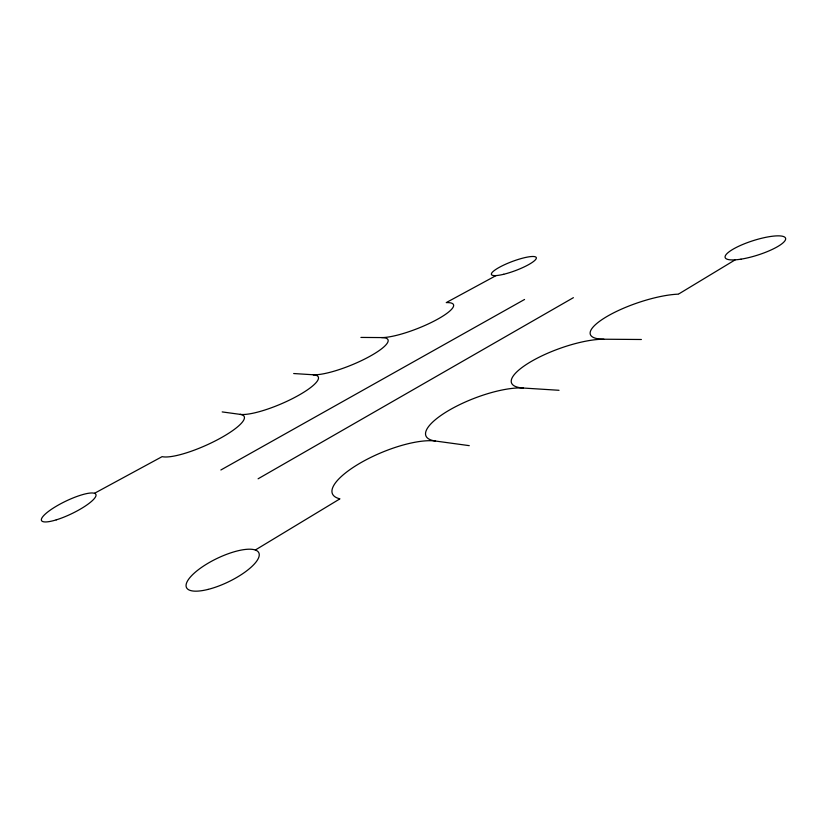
<?xml version="1.0" encoding="UTF-8"?>
<svg xmlns="http://www.w3.org/2000/svg" width="827" height="827" viewBox="0 0 827 827"><rect width="100%" height="100%" fill="white"/><g stroke="black" fill="none" stroke-linecap="round" stroke-linejoin="round"><path stroke-width="1.24" d="M255.336 550.007L339.949 498.836A61.322 19.166 -22.6 0 1 357.864 464.454A61.322 19.166 -22.6 0 1 435.519 441.039L469.26 445.65M679.05 293.781L735.193 259.833M258.096 478.792L573.4 297.668M220.861 469.994L524.556 299.467M94.505 493.295L162.123 456.638A46.622 10.668 -24.1 0 0 219.227 438.827A46.622 10.668 -24.1 0 0 240.088 414.368A44.741 10.079 -23.2 0 0 296.479 396.505A44.741 10.079 -23.2 0 0 313.144 374.765A43.169 9.5 -22.3 0 0 368.79 356.902A43.169 9.5 -22.3 0 0 381.723 337.581A41.857 8.942 -21.6 0 0 436.615 319.749A41.857 8.942 -21.6 0 0 446.229 302.61M446.756 302.32L496.107 275.567M360.913 337.426L381.723 337.581M435.519 441.039A58.758 17.574 -21.1 0 1 447.2 411.381A58.758 17.574 -21.1 0 1 523.191 388.028A56.743 16.064 -19.8 0 1 529.559 362.464A56.743 16.064 -19.8 0 1 603.906 339.225L641.39 339.494M293.678 373.535L313.144 374.765M523.191 388.028L559.031 390.292M222.184 411.918L240.088 414.368M603.906 339.225A55.13 14.679 -18.8 0 1 605.726 317.227A55.13 14.679 -18.8 0 1 678.45 294.143M208.094 589.403A40.12 13.015 -25.7 0 0 259.016 553.263A40.12 13.015 -25.7 0 0 200.899 567.86A40.12 13.015 -25.7 0 0 208.094 589.403M740.951 259.171A31.705 7.567 -17.7 0 0 785.65 238.6A31.705 7.567 -17.7 0 0 739.503 245.888A31.705 7.567 -17.7 0 0 740.951 259.171M503.674 274.285A23.983 4.828 -20.6 0 0 536.33 257.724A23.983 4.828 -20.6 0 0 501.544 266.16A23.983 4.828 -20.6 0 0 503.674 274.285M56.257 519.863A30.165 6.926 -25.7 0 0 95.994 494.742A30.165 6.926 -25.7 0 0 53.817 507.747A30.165 6.926 -25.7 0 0 56.257 519.863"/></g></svg>
